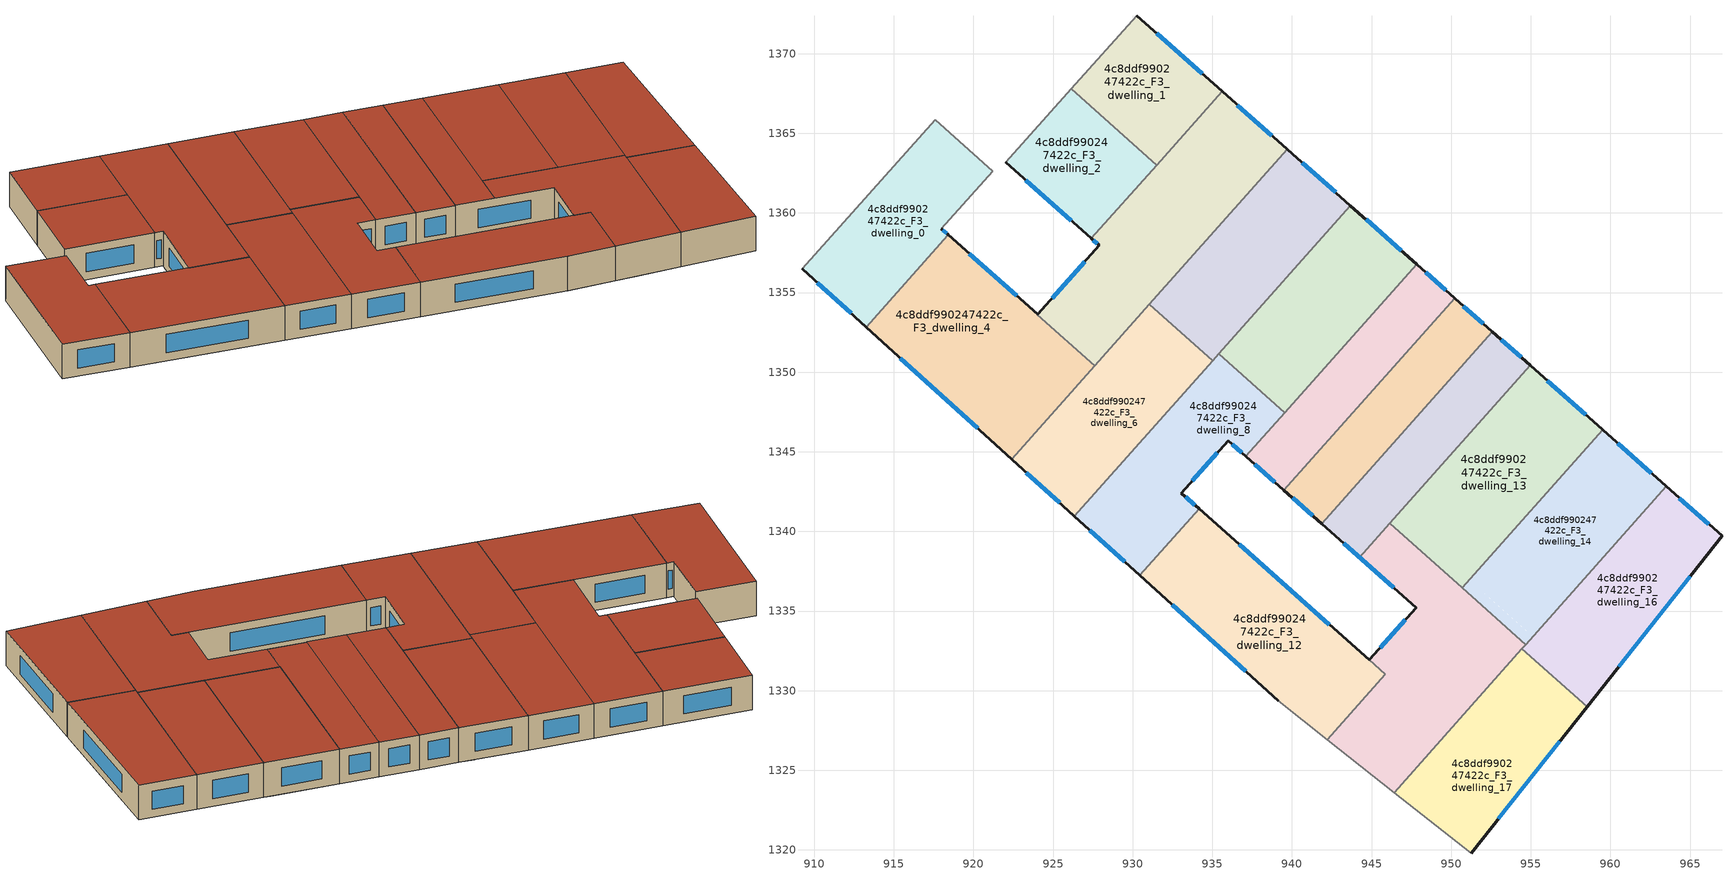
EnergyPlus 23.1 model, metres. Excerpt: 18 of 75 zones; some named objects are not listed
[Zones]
4c8ddf990247422c_F3_dwelling_0
 floor to 4c8ddf990247422c_F2_dwelling_0 (EU_floor_Construction): 921.22,1362.62 917.99,1359 918.12,1358.88 912.97,1353.09 909.24,1356.48 917.6,1365.83 z9
 floor to 4c8ddf990247422c_F2_dwelling_1 (EU_floor_Construction): 918.41,1358.62 918.39,1358.59 913.26,1352.83 912.97,1353.09 918.12,1358.88 z9
 wall outside (EU_wall_Construction): 918.41,1358.62 917.99,1359 / 909.24,1356.48 913.26,1352.83 z9:12
 wall adiabatic (EU_wall_Construction): 917.99,1359 921.22,1362.62 917.6,1365.83 909.24,1356.48 z9:12
 wall to 4c8ddf990247422c_F3_dwelling_4 (EU_wall_Construction): 913.26,1352.83 918.39,1358.59 918.41,1358.62 z9:12
 window (EU_Window_Construction): 918.31,1358.71 918.09,1358.91 / 910.18,1355.62 912.32,1353.69 z9.7:11.3
 roof outside (EU_roof_Construction): 918.39,1358.59 918.41,1358.62 917.99,1359 921.22,1362.62 917.6,1365.83 909.24,1356.48 913.26,1352.83 z12
4c8ddf990247422c_F3_dwelling_1
 floor to 4c8ddf990247422c_F2_dwelling_10 (EU_floor_Construction): 934.44,1368.67 930.33,1364.06 926.14,1367.78 930.26,1372.39 z9
 floor to 4c8ddf990247422c_F2_dwelling_11 (EU_floor_Construction): 935.62,1367.62 931.51,1363 930.33,1364.06 934.44,1368.67 z9
 wall outside (EU_wall_Construction): 935.62,1367.62 930.26,1372.39 z9:12
 wall adiabatic (EU_wall_Construction): 930.26,1372.39 926.14,1367.78 z9:12
 wall to 4c8ddf990247422c_F3_dwelling_2 (EU_wall_Construction): 926.14,1367.78 931.51,1363 z9:12
 wall to 4c8ddf990247422c_F3_dwelling_3 (EU_wall_Construction): 931.51,1363 935.62,1367.62 z9:12
 window (EU_Window_Construction): 934.36,1368.74 931.52,1371.27 z9.7:11.3
 roof outside (EU_roof_Construction): 931.51,1363 935.62,1367.62 930.26,1372.39 926.14,1367.78 z12
4c8ddf990247422c_F3_dwelling_10
 floor to 4c8ddf990247422c_F2_dwelling_15 (EU_floor_Construction): 952.59,1352.53 941.87,1340.49 940.84,1341.4 943.17,1344.03 943.02,1344.16 951.4,1353.59 z9
 floor to 4c8ddf990247422c_F2_dwelling_4 (EU_floor_Construction): 943.17,1344.03 940.84,1341.4 939.49,1342.6 941.83,1345.22 z9
 floor adiabatic (EU_floor_Construction): 951.4,1353.59 943.02,1344.16 943.17,1344.03 941.83,1345.22 950.21,1354.65 z9
 wall outside (EU_wall_Construction): 952.59,1352.54 950.21,1354.65 / 939.49,1342.6 941.87,1340.48 z9:12
 wall to 4c8ddf990247422c_F3_dwelling_9 (EU_wall_Construction): 950.21,1354.65 939.49,1342.6 z9:12
 wall to 4c8ddf990247422c_F3_dwelling_11 (EU_wall_Construction): 941.87,1340.49 952.59,1352.54 z9:12
 window (EU_Window_Construction): 952.03,1353.03 950.77,1354.15 / 940.05,1342.1 941.31,1340.98 z9.7:11.3
 roof outside (EU_roof_Construction): 941.87,1340.48 952.59,1352.54 950.21,1354.65 939.49,1342.6 z12
4c8ddf990247422c_F3_dwelling_11
 floor to 4c8ddf990247422c_F2_dwelling_15 (EU_floor_Construction): 954.96,1350.42 944.24,1338.38 941.87,1340.49 952.59,1352.53 z9
 wall outside (EU_wall_Construction): 954.96,1350.42 952.59,1352.54 z9:12
 wall to 4c8ddf990247422c_F3_dwelling_15 (EU_wall_Construction): 941.87,1340.49 944.24,1338.38 944.47,1338.63 946.14,1340.5 z9:12
 wall to 4c8ddf990247422c_F3_dwelling_13 (EU_wall_Construction): 946.13,1340.5 954.96,1350.42 z9:12
 window (EU_Window_Construction): 954.4,1350.92 953.14,1352.04 z9.7:11.3
 roof outside (EU_roof_Construction): 944.24,1338.38 954.96,1350.42 952.59,1352.54 941.87,1340.49 z12
4c8ddf990247422c_F3_dwelling_12
 floor to 4c8ddf990247422c_F2_dwelling_6 (EU_floor_Construction): 942.97,1333.6 939.17,1329.33 939.14,1329.36 934.22,1333.82 937.98,1338.03 z9
 floor to 4c8ddf990247422c_F2_dwelling_5 (EU_floor_Construction): 937.9,1338.1 937.91,1338.09 937.98,1338.03 934.22,1333.82 930.46,1337.23 934.17,1341.41 z9
 floor to 4c8ddf990247422c_F2_dwelling_7 (EU_floor_Construction): 945.86,1331.03 942.21,1326.93 939.17,1329.33 942.97,1333.6 z9
 wall outside (EU_wall_Construction): 930.46,1337.23 939.14,1329.36 / 944.85,1331.93 934.17,1341.41 z9:12
 wall adiabatic (EU_wall_Construction): 939.14,1329.36 942.21,1326.93 z9:12
 wall to 4c8ddf990247422c_F3_dwelling_8 (EU_wall_Construction): 934.17,1341.41 930.46,1337.23 z9:12
 wall to 4c8ddf990247422c_F3_dwelling_15 (EU_wall_Construction): 942.21,1326.93 945.86,1331.03 944.85,1331.93 z9:12
 window (EU_Window_Construction): 932.5,1335.38 937.1,1331.2 / 942.34,1334.15 936.68,1339.18 z9.7:11.3
 roof outside (EU_roof_Construction): 942.21,1326.93 945.86,1331.03 934.17,1341.41 930.46,1337.23 939.14,1329.36 z12
4c8ddf990247422c_F3_dwelling_13
 floor to 4c8ddf990247422c_F2_dwelling_17 (EU_floor_Construction): 959.51,1346.38 951.12,1336.95 950.7,1337.33 959.08,1346.76 z9
 floor to 4c8ddf990247422c_F2_dwelling_7 (EU_floor_Construction): 954.16,1349.49 946.59,1340.98 946.63,1340.95 946.74,1340.85 951.12,1336.95 950.68,1336.46 946.15,1340.49 z9
 floor to 4c8ddf990247422c_F2_dwelling_15 (EU_floor_Construction): 954.98,1350.41 951.94,1346.99 954.16,1349.49 946.15,1340.49 946.14,1340.5 954.96,1350.42 z9
 floor adiabatic (EU_floor_Construction): 959.08,1346.76 950.7,1337.33 951.12,1336.95 946.74,1340.85 946.63,1340.95 946.59,1340.98 951.94,1346.99 954.98,1350.41 954.96,1350.42 z9
 wall outside (EU_wall_Construction): 959.51,1346.38 954.96,1350.42 z9:12
 wall to 4c8ddf990247422c_F3_dwelling_14 (EU_wall_Construction): 950.68,1336.46 959.51,1346.38 z9:12
 wall to 4c8ddf990247422c_F3_dwelling_15 (EU_wall_Construction): 946.14,1340.5 950.68,1336.46 z9:12
 window (EU_Window_Construction): 958.44,1347.33 956.03,1349.47 z9.7:11.3
 roof outside (EU_roof_Construction): 950.68,1336.46 959.51,1346.38 954.96,1350.42 946.14,1340.5 z12
4c8ddf990247422c_F3_dwelling_14
 floor to 4c8ddf990247422c_F2_dwelling_17 (EU_floor_Construction): 963.18,1343.11 954.8,1333.69 951.13,1336.95 959.51,1346.38 z9
 floor to 4c8ddf990247422c_F2_dwelling_18 (EU_floor_Construction): 963.51,1342.82 955.13,1333.39 954.8,1333.69 963.18,1343.11 z9
 floor to 4c8ddf990247422c_F2_dwelling_7 (EU_floor_Construction): 952.31,1335.9 951.87,1335.4 950.69,1336.46 951.13,1336.95 z9
 floor to 4c8ddf990247422c_F2_dwelling_8 (EU_floor_Construction): 955.13,1333.39 954.69,1332.9 951.87,1335.4 952.31,1335.9 z9
 wall outside (EU_wall_Construction): 963.51,1342.82 959.51,1346.38 z9:12
 wall to 4c8ddf990247422c_F3_dwelling_16 (EU_wall_Construction): 954.69,1332.9 963.51,1342.82 z9:12
 wall to 4c8ddf990247422c_F3_dwelling_15 (EU_wall_Construction): 950.69,1336.46 954.69,1332.9 z9:12
 window (EU_Window_Construction): 962.57,1343.66 960.45,1345.54 z9.7:11.3
 roof outside (EU_roof_Construction): 954.69,1332.9 963.51,1342.82 959.51,1346.38 950.69,1336.46 z12
4c8ddf990247422c_F3_dwelling_15
 floor to 4c8ddf990247422c_F2_dwelling_8 (EU_floor_Construction): 954.69,1332.9 946.42,1323.6 943.46,1325.95 951.87,1335.4 z9
 floor to 4c8ddf990247422c_F2_dwelling_7 (EU_floor_Construction): 951.87,1335.4 943.46,1325.95 942.21,1326.93 945.86,1331.03 944.85,1331.93 947.8,1335.21 944.26,1338.36 946.15,1340.49 z9
 floor to 4c8ddf990247422c_F2_dwelling_15 (EU_floor_Construction): 946.15,1340.49 944.26,1338.36 941.87,1340.49 944.24,1338.38 944.47,1338.63 946.14,1340.5 z9
 wall outside (EU_wall_Construction): 941.87,1340.49 947.8,1335.21 944.85,1331.93 z9:12
 wall adiabatic (EU_wall_Construction): 942.21,1326.93 946.42,1323.6 z9:12
 wall to 4c8ddf990247422c_F3_dwelling_17 (EU_wall_Construction): 946.42,1323.6 954.44,1332.62 z9:12
 wall to 4c8ddf990247422c_F3_dwelling_16 (EU_wall_Construction): 954.44,1332.62 954.69,1332.9 z9:12
 window (EU_Window_Construction): 947.1,1334.44 945.54,1332.7 / 943.26,1339.25 946.4,1336.45 z9.7:11.3
 roof outside (EU_roof_Construction): 946.42,1323.6 954.69,1332.9 946.14,1340.5 944.47,1338.63 944.24,1338.38 941.87,1340.49 947.8,1335.21 944.85,1331.93 945.86,1331.03 942.21,1326.93 z12
4c8ddf990247422c_F3_dwelling_16
 floor to 4c8ddf990247422c_F2_dwelling_18 (EU_floor_Construction): 967.01,1339.71 959.17,1329.79 955.13,1333.39 963.51,1342.82 z9
 floor to 4c8ddf990247422c_F2_dwelling_9 (EU_floor_Construction): 959.17,1329.79 958.53,1328.99 955.16,1331.99 955.84,1332.76 z9
 floor to 4c8ddf990247422c_F2_dwelling_8 (EU_floor_Construction): 955.84,1332.76 955.16,1331.99 954.44,1332.62 955.13,1333.39 z9
 wall outside (EU_wall_Construction): 958.53,1328.99 967.01,1339.71 963.51,1342.82 z9:12
 wall to 4c8ddf990247422c_F3_dwelling_17 (EU_wall_Construction): 954.44,1332.62 958.53,1328.99 z9:12
 window (EU_Window_Construction): 960.52,1331.51 965.02,1337.19 / 966.18,1340.44 964.33,1342.09 z9.7:11.3
 roof outside (EU_roof_Construction): 958.53,1328.99 967.01,1339.71 963.51,1342.82 954.44,1332.62 z12
4c8ddf990247422c_F3_dwelling_17
 floor to 4c8ddf990247422c_F2_dwelling_9 (EU_floor_Construction): 958.53,1328.99 951.26,1319.78 947.17,1323.01 955.16,1331.99 z9
 floor to 4c8ddf990247422c_F2_dwelling_8 (EU_floor_Construction): 955.16,1331.99 947.17,1323.01 946.42,1323.6 954.44,1332.62 z9
 wall outside (EU_wall_Construction): 951.26,1319.78 958.53,1328.99 z9:12
 wall adiabatic (EU_wall_Construction): 946.42,1323.6 951.26,1319.78 z9:12
 window (EU_Window_Construction): 952.97,1321.94 956.83,1326.83 z9.7:11.3
 roof outside (EU_roof_Construction): 951.26,1319.78 958.53,1328.99 954.44,1332.62 946.42,1323.6 z12
4c8ddf990247422c_F3_dwelling_2
 floor to 4c8ddf990247422c_F2_dwelling_10 (EU_floor_Construction): 930.33,1364.06 926.23,1359.45 922.03,1363.19 926.14,1367.78 z9
 floor to 4c8ddf990247422c_F2_dwelling_11 (EU_floor_Construction): 931.51,1363 927.41,1358.39 926.23,1359.45 930.33,1364.06 z9
 wall outside (EU_wall_Construction): 922.03,1363.19 927.41,1358.39 z9:12
 wall adiabatic (EU_wall_Construction): 926.14,1367.78 922.03,1363.19 z9:12
 wall to 4c8ddf990247422c_F3_dwelling_3 (EU_wall_Construction): 927.41,1358.39 931.51,1363 z9:12
 window (EU_Window_Construction): 923.29,1362.06 926.15,1359.52 z9.7:11.3
 roof outside (EU_roof_Construction): 927.41,1358.39 931.51,1363 926.14,1367.78 922.03,1363.19 z12
4c8ddf990247422c_F3_dwelling_3
 floor to 4c8ddf990247422c_F2_dwelling_12 (EU_floor_Construction): 939.71,1363.99 931.32,1354.56 930.19,1355.57 938.57,1365 z9
 floor to 4c8ddf990247422c_F2_dwelling_2 (EU_floor_Construction): 931.32,1354.56 927.61,1350.39 924.05,1353.56 924.07,1353.59 924.03,1353.63 927.73,1357.76 927.76,1357.73 z9
 floor adiabatic (EU_floor_Construction): 938.57,1365 930.19,1355.57 927.76,1357.73 927.73,1357.76 927.9,1357.96 927.41,1358.39 935.62,1367.62 z9
 wall outside (EU_wall_Construction): 927.41,1358.39 927.9,1357.96 924.03,1353.63 / 939.71,1363.99 935.62,1367.62 z9:12
 wall to 4c8ddf990247422c_F3_dwelling_4 (EU_wall_Construction): 924.03,1353.63 924,1353.6 927.61,1350.39 z9:12
 wall to 4c8ddf990247422c_F3_dwelling_5 (EU_wall_Construction): 931.05,1354.25 939.71,1363.99 z9:12
 wall to 4c8ddf990247422c_F3_dwelling_6 (EU_wall_Construction): 927.61,1350.39 931.05,1354.25 z9:12
 window (EU_Window_Construction): 926.99,1356.94 924.94,1354.65 / 927.53,1358.29 927.79,1358.06 / 938.75,1364.84 936.58,1366.77 z9.7:11.3
 roof outside (EU_roof_Construction): 927.61,1350.39 939.71,1363.99 935.62,1367.62 927.41,1358.39 927.9,1357.96 924.03,1353.63 924,1353.6 z12
4c8ddf990247422c_F3_dwelling_4
 floor to 4c8ddf990247422c_F2_dwelling_1 (EU_floor_Construction): 924.03,1353.63 924,1353.6 924.05,1353.56 918.87,1347.74 913.26,1352.83 918.39,1358.59 918.41,1358.62 z9
 floor to 4c8ddf990247422c_F2_dwelling_2 (EU_floor_Construction): 927.61,1350.39 922.41,1344.53 918.87,1347.74 924.05,1353.56 z9
 wall outside (EU_wall_Construction): 924.03,1353.63 918.41,1358.62 / 913.26,1352.83 922.41,1344.53 z9:12
 wall to 4c8ddf990247422c_F3_dwelling_6 (EU_wall_Construction): 922.41,1344.53 927.61,1350.39 z9:12
 window (EU_Window_Construction): 922.71,1354.8 919.73,1357.45 / 915.41,1350.88 920.26,1346.48 z9.7:11.3
 roof outside (EU_roof_Construction): 922.41,1344.53 927.61,1350.39 924,1353.6 924.03,1353.63 918.41,1358.62 918.39,1358.59 913.26,1352.83 z12
4c8ddf990247422c_F3_dwelling_5
 floor to 4c8ddf990247422c_F2_dwelling_12 (EU_floor_Construction): 942.67,1361.35 934.29,1351.92 931.32,1354.56 939.71,1363.99 z9
 floor to 4c8ddf990247422c_F2_dwelling_13 (EU_floor_Construction): 943.68,1360.46 935.4,1351.14 935.29,1351.03 934.29,1351.92 942.67,1361.35 z9
 floor to 4c8ddf990247422c_F2_dwelling_2 (EU_floor_Construction): 931.64,1354.28 931.37,1353.97 931.05,1354.25 931.32,1354.56 z9
 floor to 4c8ddf990247422c_F2_dwelling_3 (EU_floor_Construction): 935.29,1351.03 935.02,1350.72 931.37,1353.97 931.64,1354.28 z9
 wall outside (EU_wall_Construction): 943.68,1360.46 939.71,1363.99 z9:12
 wall to 4c8ddf990247422c_F3_dwelling_6 (EU_wall_Construction): 931.05,1354.25 935.02,1350.72 z9:12
 wall to 4c8ddf990247422c_F3_dwelling_7 (EU_wall_Construction): 935.4,1351.14 943.68,1360.46 z9:12
 wall to 4c8ddf990247422c_F3_dwelling_8 (EU_wall_Construction): 935.02,1350.72 935.4,1351.14 z9:12
 window (EU_Window_Construction): 942.75,1361.29 940.64,1363.16 z9.7:11.3
 roof outside (EU_roof_Construction): 935.02,1350.72 943.68,1360.46 939.71,1363.99 931.05,1354.25 z12
4c8ddf990247422c_F3_dwelling_6
 floor to 4c8ddf990247422c_F2_dwelling_2 (EU_floor_Construction): 931.37,1353.97 922.72,1344.25 922.41,1344.53 931.05,1354.25 z9
 floor to 4c8ddf990247422c_F2_dwelling_3 (EU_floor_Construction): 935.02,1350.72 926.34,1340.96 922.72,1344.25 931.37,1353.97 z9
 wall outside (EU_wall_Construction): 922.41,1344.53 926.34,1340.96 z9:12
 wall to 4c8ddf990247422c_F3_dwelling_8 (EU_wall_Construction): 926.34,1340.96 935.02,1350.72 z9:12
 window (EU_Window_Construction): 923.33,1343.7 925.42,1341.8 z9.7:11.3
 roof outside (EU_roof_Construction): 926.34,1340.96 935.02,1350.72 931.05,1354.25 922.41,1344.53 z12
4c8ddf990247422c_F3_dwelling_7
 floor to 4c8ddf990247422c_F2_dwelling_13 (EU_floor_Construction): 946.78,1357.7 946.8,1357.68 946.89,1357.6 938.6,1348.29 935.4,1351.14 943.68,1360.46 z9
 floor to 4c8ddf990247422c_F2_dwelling_14 (EU_floor_Construction): 947.83,1356.76 939.55,1347.45 938.6,1348.29 946.89,1357.6 z9
 wall outside (EU_wall_Construction): 947.83,1356.76 943.68,1360.46 z9:12
 wall to 4c8ddf990247422c_F3_dwelling_8 (EU_wall_Construction): 935.4,1351.14 939.55,1347.45 z9:12
 wall to 4c8ddf990247422c_F3_dwelling_9 (EU_wall_Construction): 939.55,1347.45 947.83,1356.76 z9:12
 window (EU_Window_Construction): 946.86,1357.63 944.65,1359.59 z9.7:11.3
 roof outside (EU_roof_Construction): 939.55,1347.45 947.83,1356.76 943.68,1360.46 935.4,1351.14 z12
4c8ddf990247422c_F3_dwelling_8
 floor to 4c8ddf990247422c_F2_dwelling_4 (EU_floor_Construction): 939.45,1347.34 937.11,1344.71 936,1345.7 934.48,1344 934.35,1343.86 933.95,1343.41 933.75,1343.19 933.06,1342.41 932.88,1342.56 929.17,1338.39 926.57,1340.76 935.52,1350.83 z9
 floor to 4c8ddf990247422c_F2_dwelling_5 (EU_floor_Construction): 933.06,1342.4 934.17,1341.41 930.46,1337.23 929.17,1338.39 932.88,1342.56 z9
 floor to 4c8ddf990247422c_F2_dwelling_3 (EU_floor_Construction): 935.52,1350.83 926.57,1340.76 926.34,1340.96 935.29,1351.03 z9
 floor to 4c8ddf990247422c_F2_dwelling_13 (EU_floor_Construction): 938.6,1348.29 938.5,1348.18 935.29,1351.03 935.4,1351.14 z9
 floor to 4c8ddf990247422c_F2_dwelling_14 (EU_floor_Construction): 939.55,1347.45 939.45,1347.34 938.5,1348.18 938.6,1348.29 z9
 wall outside (EU_wall_Construction): 934.17,1341.41 933.06,1342.41 936,1345.7 937.11,1344.71 / 926.34,1340.96 930.46,1337.23 z9:12
 wall to 4c8ddf990247422c_F3_dwelling_9 (EU_wall_Construction): 937.11,1344.71 939.55,1347.45 z9:12
 window (EU_Window_Construction): 933.91,1341.64 933.32,1342.17 / 927.31,1340.09 929.49,1338.11 / 936.26,1345.47 936.85,1344.95 / 933.75,1343.18 935.31,1344.93 z9.7:11.3
 roof outside (EU_roof_Construction): 934.17,1341.41 933.06,1342.41 936,1345.7 937.11,1344.71 939.55,1347.45 935.4,1351.14 926.34,1340.96 930.46,1337.23 z12
4c8ddf990247422c_F3_dwelling_9
 floor adiabatic (EU_floor_Construction): 950.21,1354.65 941.83,1345.22 939.45,1347.34 947.83,1356.76 z9
 floor to 4c8ddf990247422c_F2_dwelling_4 (EU_floor_Construction): 941.83,1345.22 939.49,1342.6 937.11,1344.71 939.45,1347.34 z9
 wall outside (EU_wall_Construction): 950.21,1354.65 947.83,1356.76 / 937.11,1344.71 939.49,1342.6 z9:12
 window (EU_Window_Construction): 949.65,1355.15 948.39,1356.27 / 937.67,1344.22 938.93,1343.09 z9.7:11.3
 roof outside (EU_roof_Construction): 939.49,1342.6 950.21,1354.65 947.83,1356.76 937.11,1344.71 z12
[Building]
EU S2 Campaign: North Axis=0; Terrain=City; Solar Distribution=FullExterior
[Site:Location]
Budapest.Ferenc.Liszt.Intl.AP: Latitude=47.437; Longitude=19.256; Time Zone=1; Elevation=185
[SizingPeriod:WeatherFileDays]
AnnualSizingPeriod: Begin Month=1; Begin Day of Month=1; End Month=12; End Day of Month=31; Day of Week for Start Day=Monday; Use Weather File Daylight Saving Period=No; Use Weather File Rain and Snow Indicators=No
[MATERIAL]
EU_InternalMass_Material: Roughness=MediumRough; Thickness=0.1; Conductivity=1; Density=1800; Specific Heat=900; Thermal Absorptance=0.9; Solar Absorptance=0.7; Visible Absorptance=0.7
[MATERIAL:NOMASS] Roughness=MediumRough; Thermal Absorptance=0.9; Solar Absorptance=0.7; Visible Absorptance=0.7
Name | Thermal Resistance
EU_wall_NoMass | 0.832559
EU_roof_NoMass | 1.39638
EU_floor_NoMass | 0.872794
[WINDOWMATERIAL:SIMPLEGLAZINGSYSTEM]
EU_Window_SimpleGlazing: UFactor=2.79869; Solar Heat Gain Coefficient=0.75; Visible Transmittance=0.75
[CONSTRUCTION]
EU_wall_Construction: EU_wall_NoMass
EU_roof_Construction: EU_roof_NoMass
EU_floor_Construction: EU_floor_NoMass
EU_Window_Construction: EU_Window_SimpleGlazing
EU_InternalMass_Construction: EU_InternalMass_Material
[ZONE] Type=1; Multiplier=1; Ceiling Height=autocalculate; Floor Area=autocalculate; Part of Total Floor Area=Yes
Name | Volume
4c8ddf990247422c_F3_dwelling_0 | 196.144
4c8ddf990247422c_F3_dwelling_1 | 133.184
4c8ddf990247422c_F3_dwelling_10 | 153.864
4c8ddf990247422c_F3_dwelling_11 | 153.492
4c8ddf990247422c_F3_dwelling_12 | 264.526
4c8ddf990247422c_F3_dwelling_13 | 242.528
4c8ddf990247422c_F3_dwelling_14 | 213.274
4c8ddf990247422c_F3_dwelling_15 | 272.047
4c8ddf990247422c_F3_dwelling_16 | 207.711
4c8ddf990247422c_F3_dwelling_17 | 207.727
4c8ddf990247422c_F3_dwelling_2 | 133.202
4c8ddf990247422c_F3_dwelling_3 | 287.258
4c8ddf990247422c_F3_dwelling_4 | 288.848
4c8ddf990247422c_F3_dwelling_5 | 207.702
4c8ddf990247422c_F3_dwelling_6 | 207.717
4c8ddf990247422c_F3_dwelling_7 | 207.734
4c8ddf990247422c_F3_dwelling_8 | 207.728
4c8ddf990247422c_F3_dwelling_9 | 154.136
[INTERNALMASS] Construction=EU_InternalMass_Construction
Name | Zone or ZoneList | Surface Area
4c8ddf990247422c_F3_dwelling_0_EU_InternalMass | 4c8ddf990247422c_F3_dwelling_0 | 65.3813
4c8ddf990247422c_F3_dwelling_1_EU_InternalMass | 4c8ddf990247422c_F3_dwelling_1 | 44.3945
4c8ddf990247422c_F3_dwelling_2_EU_InternalMass | 4c8ddf990247422c_F3_dwelling_2 | 44.402
4c8ddf990247422c_F3_dwelling_3_EU_InternalMass | 4c8ddf990247422c_F3_dwelling_3 | 95.7571
4c8ddf990247422c_F3_dwelling_4_EU_InternalMass | 4c8ddf990247422c_F3_dwelling_4 | 96.2849
4c8ddf990247422c_F3_dwelling_5_EU_InternalMass | 4c8ddf990247422c_F3_dwelling_5 | 69.2347
4c8ddf990247422c_F3_dwelling_6_EU_InternalMass | 4c8ddf990247422c_F3_dwelling_6 | 69.239
4c8ddf990247422c_F3_dwelling_7_EU_InternalMass | 4c8ddf990247422c_F3_dwelling_7 | 69.2454
4c8ddf990247422c_F3_dwelling_8_EU_InternalMass | 4c8ddf990247422c_F3_dwelling_8 | 69.2426
4c8ddf990247422c_F3_dwelling_9_EU_InternalMass | 4c8ddf990247422c_F3_dwelling_9 | 51.3787
4c8ddf990247422c_F3_dwelling_10_EU_InternalMass | 4c8ddf990247422c_F3_dwelling_10 | 51.2877
4c8ddf990247422c_F3_dwelling_11_EU_InternalMass | 4c8ddf990247422c_F3_dwelling_11 | 51.1966
4c8ddf990247422c_F3_dwelling_12_EU_InternalMass | 4c8ddf990247422c_F3_dwelling_12 | 88.1676
4c8ddf990247422c_F3_dwelling_13_EU_InternalMass | 4c8ddf990247422c_F3_dwelling_13 | 80.8732
4c8ddf990247422c_F3_dwelling_14_EU_InternalMass | 4c8ddf990247422c_F3_dwelling_14 | 71.0863
4c8ddf990247422c_F3_dwelling_15_EU_InternalMass | 4c8ddf990247422c_F3_dwelling_15 | 90.7044
4c8ddf990247422c_F3_dwelling_16_EU_InternalMass | 4c8ddf990247422c_F3_dwelling_16 | 69.2378
4c8ddf990247422c_F3_dwelling_17_EU_InternalMass | 4c8ddf990247422c_F3_dwelling_17 | 69.2412
[OTHEREQUIPMENT] Fuel Type=Electricity; Design Level Calculation Method=Watts/Area; Power per Zone Floor Area=1; Fraction Latent=0; Fraction Radiant=0; Fraction Lost=0; Carbon Dioxide Generation Rate=0; EndUse Subcategory=EU_Step8_InternalGains
Name | Zone or ZoneList or Space or SpaceList | Schedule
EU_Step8_InternalGain_4c8ddf990247422c_F3_dwelling_0_f000 | 4c8ddf990247422c_F3_dwelling_0 | EU_Step8_GainSchedule_4c8ddf990247422c_F3_dwelling_0_f000
EU_Step8_InternalGain_4c8ddf990247422c_F3_dwelling_1_f000 | 4c8ddf990247422c_F3_dwelling_1 | EU_Step8_GainSchedule_4c8ddf990247422c_F3_dwelling_1_f000
EU_Step8_InternalGain_4c8ddf990247422c_F3_dwelling_2_f000 | 4c8ddf990247422c_F3_dwelling_2 | EU_Step8_GainSchedule_4c8ddf990247422c_F3_dwelling_2_f000
EU_Step8_InternalGain_4c8ddf990247422c_F3_dwelling_3_f000 | 4c8ddf990247422c_F3_dwelling_3 | EU_Step8_GainSchedule_4c8ddf990247422c_F3_dwelling_3_f000
EU_Step8_InternalGain_4c8ddf990247422c_F3_dwelling_4_f000 | 4c8ddf990247422c_F3_dwelling_4 | EU_Step8_GainSchedule_4c8ddf990247422c_F3_dwelling_4_f000
EU_Step8_InternalGain_4c8ddf990247422c_F3_dwelling_5_f000 | 4c8ddf990247422c_F3_dwelling_5 | EU_Step8_GainSchedule_4c8ddf990247422c_F3_dwelling_5_f000
EU_Step8_InternalGain_4c8ddf990247422c_F3_dwelling_6_f000 | 4c8ddf990247422c_F3_dwelling_6 | EU_Step8_GainSchedule_4c8ddf990247422c_F3_dwelling_6_f000
EU_Step8_InternalGain_4c8ddf990247422c_F3_dwelling_7_f000 | 4c8ddf990247422c_F3_dwelling_7 | EU_Step8_GainSchedule_4c8ddf990247422c_F3_dwelling_7_f000
EU_Step8_InternalGain_4c8ddf990247422c_F3_dwelling_8_f000 | 4c8ddf990247422c_F3_dwelling_8 | EU_Step8_GainSchedule_4c8ddf990247422c_F3_dwelling_8_f000
EU_Step8_InternalGain_4c8ddf990247422c_F3_dwelling_9_f000 | 4c8ddf990247422c_F3_dwelling_9 | EU_Step8_GainSchedule_4c8ddf990247422c_F3_dwelling_9_f000
EU_Step8_InternalGain_4c8ddf990247422c_F3_dwelling_10_f000 | 4c8ddf990247422c_F3_dwelling_10 | EU_Step8_GainSchedule_4c8ddf990247422c_F3_dwelling_10_f000
EU_Step8_InternalGain_4c8ddf990247422c_F3_dwelling_11_f000 | 4c8ddf990247422c_F3_dwelling_11 | EU_Step8_GainSchedule_4c8ddf990247422c_F3_dwelling_11_f000
EU_Step8_InternalGain_4c8ddf990247422c_F3_dwelling_12_f000 | 4c8ddf990247422c_F3_dwelling_12 | EU_Step8_GainSchedule_4c8ddf990247422c_F3_dwelling_12_f000
EU_Step8_InternalGain_4c8ddf990247422c_F3_dwelling_13_f000 | 4c8ddf990247422c_F3_dwelling_13 | EU_Step8_GainSchedule_4c8ddf990247422c_F3_dwelling_13_f000
EU_Step8_InternalGain_4c8ddf990247422c_F3_dwelling_14_f000 | 4c8ddf990247422c_F3_dwelling_14 | EU_Step8_GainSchedule_4c8ddf990247422c_F3_dwelling_14_f000
EU_Step8_InternalGain_4c8ddf990247422c_F3_dwelling_15_f000 | 4c8ddf990247422c_F3_dwelling_15 | EU_Step8_GainSchedule_4c8ddf990247422c_F3_dwelling_15_f000
EU_Step8_InternalGain_4c8ddf990247422c_F3_dwelling_16_f000 | 4c8ddf990247422c_F3_dwelling_16 | EU_Step8_GainSchedule_4c8ddf990247422c_F3_dwelling_16_f000
EU_Step8_InternalGain_4c8ddf990247422c_F3_dwelling_17_f000 | 4c8ddf990247422c_F3_dwelling_17 | EU_Step8_GainSchedule_4c8ddf990247422c_F3_dwelling_17_f000
[ZONEVENTILATION:DESIGNFLOWRATE] Schedule=EU_AlwaysOn; Design Flow Rate Calculation Method=AirChanges/Hour; Air Changes per Hour=0.475469; Ventilation Type=Natural; Fan Pressure Rise=0; Fan Total Efficiency=1; Constant Term Coefficient=1; Temperature Term Coefficient=0; Velocity Term Coefficient=0; Velocity Squared Term Coefficient=0; Minimum Indoor Temperature=-100; Maximum Indoor Temperature=100; Delta Temperature=-100; Minimum Outdoor Temperature=-100; Maximum Outdoor Temperature=100; Maximum Wind Speed=40
Name | Zone or ZoneList or Space or SpaceList
EU_ConstantAir_4c8ddf990247422c_F3_dwelling_0 | 4c8ddf990247422c_F3_dwelling_0
EU_ConstantAir_4c8ddf990247422c_F3_dwelling_1 | 4c8ddf990247422c_F3_dwelling_1
EU_ConstantAir_4c8ddf990247422c_F3_dwelling_2 | 4c8ddf990247422c_F3_dwelling_2
EU_ConstantAir_4c8ddf990247422c_F3_dwelling_3 | 4c8ddf990247422c_F3_dwelling_3
EU_ConstantAir_4c8ddf990247422c_F3_dwelling_4 | 4c8ddf990247422c_F3_dwelling_4
EU_ConstantAir_4c8ddf990247422c_F3_dwelling_5 | 4c8ddf990247422c_F3_dwelling_5
EU_ConstantAir_4c8ddf990247422c_F3_dwelling_6 | 4c8ddf990247422c_F3_dwelling_6
EU_ConstantAir_4c8ddf990247422c_F3_dwelling_7 | 4c8ddf990247422c_F3_dwelling_7
EU_ConstantAir_4c8ddf990247422c_F3_dwelling_8 | 4c8ddf990247422c_F3_dwelling_8
EU_ConstantAir_4c8ddf990247422c_F3_dwelling_9 | 4c8ddf990247422c_F3_dwelling_9
EU_ConstantAir_4c8ddf990247422c_F3_dwelling_10 | 4c8ddf990247422c_F3_dwelling_10
EU_ConstantAir_4c8ddf990247422c_F3_dwelling_11 | 4c8ddf990247422c_F3_dwelling_11
EU_ConstantAir_4c8ddf990247422c_F3_dwelling_12 | 4c8ddf990247422c_F3_dwelling_12
EU_ConstantAir_4c8ddf990247422c_F3_dwelling_13 | 4c8ddf990247422c_F3_dwelling_13
EU_ConstantAir_4c8ddf990247422c_F3_dwelling_14 | 4c8ddf990247422c_F3_dwelling_14
EU_ConstantAir_4c8ddf990247422c_F3_dwelling_15 | 4c8ddf990247422c_F3_dwelling_15
EU_ConstantAir_4c8ddf990247422c_F3_dwelling_16 | 4c8ddf990247422c_F3_dwelling_16
EU_ConstantAir_4c8ddf990247422c_F3_dwelling_17 | 4c8ddf990247422c_F3_dwelling_17
[HVACTEMPLATE:ZONE:IDEALLOADSAIRSYSTEM] System Availability Schedule=EU_AlwaysOn; Maximum Heating Supply Air Temperature=50; Minimum Cooling Supply Air Temperature=13; Maximum Heating Supply Air Humidity Ratio=0.0156; Minimum Cooling Supply Air Humidity Ratio=0.0077; Heating Limit=NoLimit; Cooling Limit=NoLimit; Heating Availability Schedule=EU_AlwaysOn; Cooling Availability Schedule=EU_CoolingOff; Dehumidification Control Type=ConstantSensibleHeatRatio; Cooling Sensible Heat Ratio=0.7; Dehumidification Setpoint=60; Humidification Control Type=None; Humidification Setpoint=30; Outdoor Air Method=None; Outdoor Air Flow Rate per Person=0.00944; Outdoor Air Flow Rate per Zone Floor Area=0; Outdoor Air Flow Rate per Zone=0; Demand Controlled Ventilation Type=None; Outdoor Air Economizer Type=NoEconomizer; Heat Recovery Type=None; Sensible Heat Recovery Effectiveness=0.7; Latent Heat Recovery Effectiveness=0.65
Name | Template Thermostat
4c8ddf990247422c_F3_dwelling_0 | EU_HeatOnly_4c8ddf990247422c_F3_dwelling_0
4c8ddf990247422c_F3_dwelling_1 | EU_HeatOnly_4c8ddf990247422c_F3_dwelling_1
4c8ddf990247422c_F3_dwelling_2 | EU_HeatOnly_4c8ddf990247422c_F3_dwelling_2
4c8ddf990247422c_F3_dwelling_3 | EU_HeatOnly_4c8ddf990247422c_F3_dwelling_3
4c8ddf990247422c_F3_dwelling_4 | EU_HeatOnly_4c8ddf990247422c_F3_dwelling_4
4c8ddf990247422c_F3_dwelling_5 | EU_HeatOnly_4c8ddf990247422c_F3_dwelling_5
4c8ddf990247422c_F3_dwelling_6 | EU_HeatOnly_4c8ddf990247422c_F3_dwelling_6
4c8ddf990247422c_F3_dwelling_7 | EU_HeatOnly_4c8ddf990247422c_F3_dwelling_7
4c8ddf990247422c_F3_dwelling_8 | EU_HeatOnly_4c8ddf990247422c_F3_dwelling_8
4c8ddf990247422c_F3_dwelling_9 | EU_HeatOnly_4c8ddf990247422c_F3_dwelling_9
4c8ddf990247422c_F3_dwelling_10 | EU_HeatOnly_4c8ddf990247422c_F3_dwelling_10
4c8ddf990247422c_F3_dwelling_11 | EU_HeatOnly_4c8ddf990247422c_F3_dwelling_11
4c8ddf990247422c_F3_dwelling_12 | EU_HeatOnly_4c8ddf990247422c_F3_dwelling_12
4c8ddf990247422c_F3_dwelling_13 | EU_HeatOnly_4c8ddf990247422c_F3_dwelling_13
4c8ddf990247422c_F3_dwelling_14 | EU_HeatOnly_4c8ddf990247422c_F3_dwelling_14
4c8ddf990247422c_F3_dwelling_15 | EU_HeatOnly_4c8ddf990247422c_F3_dwelling_15
4c8ddf990247422c_F3_dwelling_16 | EU_HeatOnly_4c8ddf990247422c_F3_dwelling_16
4c8ddf990247422c_F3_dwelling_17 | EU_HeatOnly_4c8ddf990247422c_F3_dwelling_17
[SIZING:ZONE] Zone Cooling Design Supply Air Temperature Input Method=SupplyAirTemperature; Zone Cooling Design Supply Air Temperature=13; Zone Heating Design Supply Air Temperature Input Method=SupplyAirTemperature; Zone Heating Design Supply Air Temperature=50; Zone Cooling Design Supply Air Humidity Ratio=0.008; Zone Heating Design Supply Air Humidity Ratio=0.008; Cooling Design Air Flow Method=DesignDay; Cooling Design Air Flow Rate=0; Cooling Minimum Air Flow per Zone Floor Area=0.000762; Cooling Minimum Air Flow=0; Cooling Minimum Air Flow Fraction=0.2; Heating Design Air Flow Method=DesignDay; Heating Design Air Flow Rate=0; Heating Maximum Air Flow per Zone Floor Area=0.002032; Heating Maximum Air Flow=0.141576; Heating Maximum Air Flow Fraction=0.3; Account for Dedicated Outdoor Air System=No; Dedicated Outdoor Air System Control Strategy=NeutralSupplyAir; Dedicated Outdoor Air Low Setpoint Temperature for Design=autosize; Dedicated Outdoor Air High Setpoint Temperature for Design=autosize; Zone Load Sizing Method=Sensible Load Only No Latent Load; Zone Latent Cooling Design Supply Air Humidity Ratio Input Method=HumidityRatioDifference; Zone Cooling Design Supply Air Humidity Ratio Difference=0.005; Zone Latent Heating Design Supply Air Humidity Ratio Input Method=HumidityRatioDifference; Zone Humidification Design Supply Air Humidity Ratio Difference=0.005
4c8ddf990247422c_F3_dwelling_0; 4c8ddf990247422c_F3_dwelling_1; 4c8ddf990247422c_F3_dwelling_2; 4c8ddf990247422c_F3_dwelling_3; 4c8ddf990247422c_F3_dwelling_4; 4c8ddf990247422c_F3_dwelling_5; 4c8ddf990247422c_F3_dwelling_6; 4c8ddf990247422c_F3_dwelling_7; 4c8ddf990247422c_F3_dwelling_8; 4c8ddf990247422c_F3_dwelling_9; 4c8ddf990247422c_F3_dwelling_10; 4c8ddf990247422c_F3_dwelling_11; 4c8ddf990247422c_F3_dwelling_12; 4c8ddf990247422c_F3_dwelling_13; 4c8ddf990247422c_F3_dwelling_14; 4c8ddf990247422c_F3_dwelling_15; 4c8ddf990247422c_F3_dwelling_16; 4c8ddf990247422c_F3_dwelling_17
[SCHEDULE:CONSTANT]
Name | Hourly Value
EU_AlwaysOn | 1
EU_CoolingOff | 0
[SCHEDULE:FILE] Column Number=1; Rows to Skip at Top=0; Number of Hours of Data=8760; Column Separator=Comma; Interpolate to Timestep=No; Minutes per Item=60; Adjust Schedule for Daylight Savings=Yes
Name | File
EU_Step8_GainSchedule_4c8ddf990247422c_F3_dwelling_0_f000 | ../../schedules/4c8ddf990247422c/4c8ddf990247422c_F3_dwelling_0_f000_gain.csv
EU_Step8_GainSchedule_4c8ddf990247422c_F3_dwelling_1_f000 | ../../schedules/4c8ddf990247422c/4c8ddf990247422c_F3_dwelling_1_f000_gain.csv
EU_Step8_GainSchedule_4c8ddf990247422c_F3_dwelling_2_f000 | ../../schedules/4c8ddf990247422c/4c8ddf990247422c_F3_dwelling_2_f000_gain.csv
EU_Step8_GainSchedule_4c8ddf990247422c_F3_dwelling_3_f000 | ../../schedules/4c8ddf990247422c/4c8ddf990247422c_F3_dwelling_3_f000_gain.csv
EU_Step8_GainSchedule_4c8ddf990247422c_F3_dwelling_4_f000 | ../../schedules/4c8ddf990247422c/4c8ddf990247422c_F3_dwelling_4_f000_gain.csv
EU_Step8_GainSchedule_4c8ddf990247422c_F3_dwelling_5_f000 | ../../schedules/4c8ddf990247422c/4c8ddf990247422c_F3_dwelling_5_f000_gain.csv
EU_Step8_GainSchedule_4c8ddf990247422c_F3_dwelling_6_f000 | ../../schedules/4c8ddf990247422c/4c8ddf990247422c_F3_dwelling_6_f000_gain.csv
EU_Step8_GainSchedule_4c8ddf990247422c_F3_dwelling_7_f000 | ../../schedules/4c8ddf990247422c/4c8ddf990247422c_F3_dwelling_7_f000_gain.csv
EU_Step8_GainSchedule_4c8ddf990247422c_F3_dwelling_8_f000 | ../../schedules/4c8ddf990247422c/4c8ddf990247422c_F3_dwelling_8_f000_gain.csv
EU_Step8_GainSchedule_4c8ddf990247422c_F3_dwelling_9_f000 | ../../schedules/4c8ddf990247422c/4c8ddf990247422c_F3_dwelling_9_f000_gain.csv
EU_Step8_GainSchedule_4c8ddf990247422c_F3_dwelling_10_f000 | ../../schedules/4c8ddf990247422c/4c8ddf990247422c_F3_dwelling_10_f000_gain.csv
EU_Step8_GainSchedule_4c8ddf990247422c_F3_dwelling_11_f000 | ../../schedules/4c8ddf990247422c/4c8ddf990247422c_F3_dwelling_11_f000_gain.csv
EU_Step8_GainSchedule_4c8ddf990247422c_F3_dwelling_12_f000 | ../../schedules/4c8ddf990247422c/4c8ddf990247422c_F3_dwelling_12_f000_gain.csv
EU_Step8_GainSchedule_4c8ddf990247422c_F3_dwelling_13_f000 | ../../schedules/4c8ddf990247422c/4c8ddf990247422c_F3_dwelling_13_f000_gain.csv
EU_Step8_GainSchedule_4c8ddf990247422c_F3_dwelling_14_f000 | ../../schedules/4c8ddf990247422c/4c8ddf990247422c_F3_dwelling_14_f000_gain.csv
EU_Step8_GainSchedule_4c8ddf990247422c_F3_dwelling_15_f000 | ../../schedules/4c8ddf990247422c/4c8ddf990247422c_F3_dwelling_15_f000_gain.csv
EU_Step8_GainSchedule_4c8ddf990247422c_F3_dwelling_16_f000 | ../../schedules/4c8ddf990247422c/4c8ddf990247422c_F3_dwelling_16_f000_gain.csv
EU_Step8_GainSchedule_4c8ddf990247422c_F3_dwelling_17_f000 | ../../schedules/4c8ddf990247422c/4c8ddf990247422c_F3_dwelling_17_f000_gain.csv
